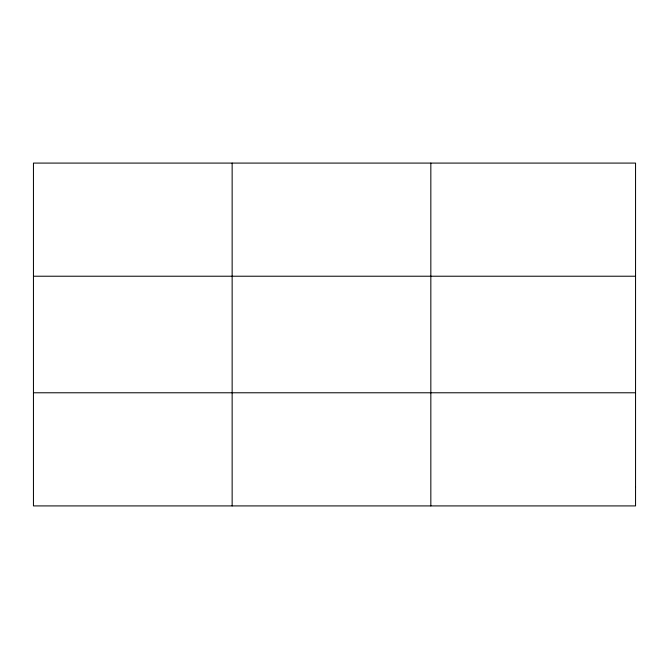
<?xml version="1.0" encoding="UTF-8"?>
<svg xmlns="http://www.w3.org/2000/svg" width="669" height="669" viewBox="0 0 669 669"><rect width="100%" height="100%" fill="white"/><g stroke="black" fill="none" stroke-linecap="round" stroke-linejoin="round"><path stroke-width="1" d="M232.143 163.085L232.143 505.915M430.836 163.085L430.836 505.915M33.45 276.222L635.55 276.222M33.45 392.778L635.55 392.778M635.55 487.057L635.55 505.915L33.45 505.915L33.45 163.085L635.55 163.085L635.55 487.057"/></g></svg>
